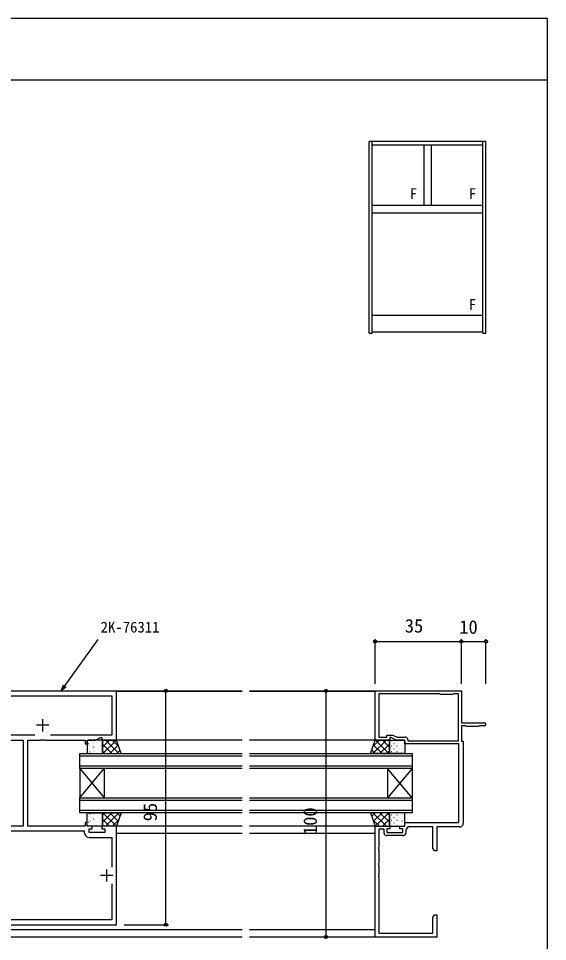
# Model space of a CAD drawing. Units: millimetres, scale not verified. Extents: x -437 to 438, y -344 to 341.
# Drawn here: x 223.4 to 438.3, y -68.4 to 306.4 of the extents above; entities that cross this region are included whole.
import ezdxf
from ezdxf.enums import TextEntityAlignment as Align

# ---------------------------------------------------------------- set-up
doc = ezdxf.new("R2010")
doc.units = ezdxf.units.MM
doc.header["$LTSCALE"] = 2
for name, color, linetype in [('0-2_YKK_11', 7, 'Continuous'), ('0-3_YKK_12', 2, 'Continuous'), ('0-4_YKK_13', 4, 'Continuous'), ('0-5_YKK_A1', 4, 'Continuous'), ('0-6_YKK_D', 6, 'Continuous'), ('0-7_YKK_ZWAK', 7, 'Continuous')]:
    doc.layers.add(name, color=color, linetype=linetype)
doc.styles.add('ＭＳ ゴシック', font='')
doc.styles.get('ＭＳ ゴシック').set_extended_font_data('MS Gothic')

msp = doc.modelspace()

# ---------------------------------------------------------------- linework, layer by layer
at = {"layer": '0-2_YKK_11'}
for p, q in [((235.8, 19.398), (230.8, 19.398)), ((233.3, 16.898), (233.3, 21.898)), ((379.7, -25.402), (372.9, -25.402)), ((259.3, -44.102), (259.3, -39.102)), ((261.8, -41.602), (256.8, -41.602))]:
    msp.add_line(p, q, dxfattribs=at)
for points in [[(263.3, 33.298), (203.3, 33.298)], [(230.134, 15.328), (212.372, 15.328), (212.222, 15.398), (207.8, 15.398), (207.65, 15.328), (205.23, 15.328), (205.23, 31.368), (261.37, 31.368), (261.37, 15.328), (258.95, 15.328), (258.8, 15.398), (254.378, 15.398), (254.227, 15.328), (236.466, 15.328)], [(250.5, -20.102), (250.5, -21.602), (227.3, -21.602), (227.3, 13.398), (232.342, 13.398), (232.525, 13.518), (233.075, 13.518), (233.258, 13.398), (233.342, 13.398), (233.525, 13.518), (234.075, 13.518), (234.258, 13.398), (250.5, 13.398), (250.5, 11.898), (251.3, 11.898), (251.3, 13.398), (254.655, 13.398), (256.8, 14.398), (257.3, 14.398), (257.3, 13.398), (263.3, 13.398), (263.3, 33.298)], [(368.3, -66.602), (368.3, -21.602), (374.3, -21.602), (374.3, -22.602), (373.1, -22.602), (373.1, -24.202), (379.5, -24.202), (379.5, -22.602), (378.3, -22.602), (378.3, -21.602), (380.3, -21.602), (380.3, -20.102), (402.3, -20.102), (402.3, 11.898), (380.3, 11.898), (380.3, 13.398), (376.945, 13.398), (374.8, 14.398), (374.3, 14.398), (374.3, 13.398), (368.3, 13.398), (368.3, 33.398), (403.3, 33.398), (403.3, 20.398), (412.7, 20.398)], [(394.5, 32.198), (369.8, 32.198), (369.8, 14.598), (373.1, 14.598), (373.1, 15.398), (375.495, 15.398), (377.211, 14.598), (380.5, 14.598)], [(381.5, 13.598), (381.5, 13.098), (402.1, 13.098), (402.1, 32.198), (400.1, 32.198), (399.8, 31.898), (394.8, 31.898), (394.5, 32.198)], [(412.7, 19.198), (410.6, 19.198), (410.3, 18.898), (405.3, 18.898), (405, 19.198), (403.3, 19.198), (403.3, 12.898), (404.1, 12.898), (404.1, -20.402)], [(216.1, 13.398), (225.3, 13.398), (225.3, -21.602), (216.1, -21.602)], [(203.3, -61.602), (263.3, -61.602), (263.3, -21.602), (257.3, -21.602), (257.3, -22.602), (258.5, -22.602), (258.5, -24.202), (252.1, -24.202), (252.1, -22.602), (253.3, -22.602), (253.3, -21.602), (251.3, -21.602), (251.3, -20.102), (250.5, -20.102)], [(402.6, -21.902), (393.3, -21.902), (393.3, -31.602), (392.33, -31.602), (391.7, -30.51), (391.7, -21.902), (381.5, -21.902), (380.7, -23.044), (380.7, -24.402)], [(216.43, -24.132), (216.43, -23.532), (250.17, -23.532), (250.17, -24.132)], [(252.17, -26.132), (261.37, -26.132), (261.37, -38.251)], [(371.9, -24.402), (371.9, -22.802), (369.8, -22.802), (369.8, -30.143), (369.68, -30.327), (369.68, -30.877), (369.8, -31.06), (369.8, -36.643), (369.68, -36.827), (369.68, -37.377), (369.8, -37.56), (369.8, -41.143), (369.68, -41.327), (369.68, -41.877), (369.8, -42.06), (369.8, -65.002), (391.7, -65.002), (391.7, -58.693), (392.33, -57.602), (393.3, -57.602), (393.3, -66.602), (368.3, -66.602)], [(261.37, -44.952), (261.37, -59.672), (205.23, -59.672), (205.23, -44.952)]]:
    msp.add_lwpolyline(points, dxfattribs=at)
for centre, radius, start, end in [((412.7, 19.798), 0.6, 269.99999, 90.00001), ((380.5, 13.598), 1, 0.00001, 89.99999), ((402.6, -20.402), 1.5, 270.00001, 359.99999), ((252.17, -24.132), 2, 180.00002, 270), ((372.9, -24.402), 1, 180.00001, 269.99999), ((379.7, -24.402), 1, 270.00001, 359.99999)]:
    msp.add_arc(centre, radius, start, end, dxfattribs=at)
at = {"layer": '0-3_YKK_12'}
for p, q in [((152.3, 33.398), (314.3, 33.398)), ((263.3, 33.198), (314.3, 33.198)), ((317.3, 33.398), (368.6, 33.398)), ((317.3, 33.198), (368.3, 33.198)), ((314.3, 13.398), (263.3, 13.398)), ((368.3, 13.398), (317.3, 13.398)), ((248.3, 7.898), (314.3, 7.898)), ((248.3, 1.898), (248.3, 7.898)), ((314.3, 6.898), (248.3, 6.898)), ((383.3, 6.898), (317.3, 6.898)), ((248.3, 2.898), (314.3, 2.898)), ((314.3, 1.898), (248.3, 1.898)), ((248.3, 1.898), (248.3, -10.102)), ((248.3, 1.898), (258.3, -10.102)), ((248.3, -10.102), (258.3, 1.898)), ((258.3, 1.898), (258.3, -10.102)), ((317.3, 2.898), (383.3, 2.898)), ((383.3, 1.898), (317.3, 1.898)), ((373.3, 1.898), (373.3, -10.102)), ((383.3, 1.898), (373.3, -10.102)), ((383.3, -10.102), (373.3, 1.898)), ((383.3, 1.898), (383.3, -10.102)), ((248.3, -10.102), (314.3, -10.102)), ((314.3, -11.102), (248.3, -11.102)), ((383.3, -11.102), (317.3, -11.102)), ((248.3, -15.102), (314.3, -15.102)), ((317.3, -15.102), (383.3, -15.102)), ((314.3, -21.602), (263.3, -21.602)), ((368.3, -21.602), (317.3, -21.602)), ((314.3, -24.602), (263.3, -24.602)), ((368.3, -24.602), (317.3, -24.602)), ((314.3, -63.602), (152.3, -63.602)), ((368.3, -63.602), (317.3, -63.602)), ((314.3, -66.602), (152.3, -66.602)), ((368.3, -66.602), (317.3, -66.602))]:
    msp.add_line(p, q, dxfattribs=at)
for points in [[(317.3, 7.898), (383.3, 7.898), (383.3, 1.898)], [(314.3, -16.102), (248.3, -16.102), (248.3, -10.102)], [(317.3, -10.102), (383.3, -10.102), (383.3, -16.102), (317.3, -16.102)]]:
    msp.add_lwpolyline(points, dxfattribs=at)
at = {"layer": '0-4_YKK_13'}
for p, q in [((251.3, 12.898), (251.3, 8.398)), ((251.858, 11.865), (251.795, 11.906)), ((257.015, 13.398), (251.8, 13.398)), ((252.194, 13.243), (252.156, 13.243)), ((252.481, 11.272), (252.473, 11.275)), ((252.93, 13.244), (252.923, 13.246)), ((253.405, 12.032), (253.368, 12.032)), ((254.474, 13.243), (254.436, 13.243)), ((255.022, 12.503), (255.015, 12.505)), ((255.685, 12.032), (255.648, 12.032)), ((256.754, 13.243), (256.716, 13.243)), ((257.362, 11.674), (257.355, 11.677)), ((260.364, 13.398), (257.515, 10.549)), ((257.535, 13.398), (257.515, 13.378)), ((257.515, 8.798), (257.515, 12.898)), ((257.515, 11.772), (261.389, 7.898)), ((263.192, 13.398), (257.692, 7.898)), ((258.717, 13.398), (264.217, 7.898)), ((263.99, 11.367), (260.521, 7.898)), ((261.546, 13.398), (264.203, 10.741)), ((372.882, 13.398), (367.382, 7.898)), ((370.054, 13.398), (367.397, 10.741)), ((367.61, 11.367), (371.079, 7.898)), ((368.407, 13.398), (373.907, 7.898)), ((374.085, 11.772), (370.211, 7.898)), ((371.236, 13.398), (374.085, 10.549)), ((374.064, 13.398), (374.085, 13.378)), ((374.085, 8.798), (374.085, 12.898)), ((374.237, 11.674), (374.244, 11.677)), ((374.585, 13.398), (379.8, 13.398)), ((374.846, 13.243), (374.883, 13.243)), ((375.914, 12.032), (375.952, 12.032)), ((376.577, 12.503), (376.584, 12.505)), ((377.126, 13.243), (377.163, 13.243)), ((378.194, 12.032), (378.232, 12.032)), ((378.67, 13.244), (378.677, 13.246)), ((379.119, 11.272), (379.126, 11.275)), ((379.406, 13.243), (379.443, 13.243)), ((379.742, 11.865), (379.804, 11.906)), ((380.3, 12.898), (380.3, 8.398)), ((251.749, 9.401), (251.742, 9.403)), ((251.8, 7.898), (257.015, 7.898)), ((252.194, 11), (252.156, 11)), ((252.194, 8.758), (252.156, 8.758)), ((252.521, 8.487), (252.458, 8.529)), ((253.405, 9.789), (253.368, 9.789)), ((253.875, 10.53), (253.812, 10.571)), ((254.089, 8.572), (254.082, 8.574)), ((254.474, 11), (254.436, 11)), ((254.474, 8.758), (254.436, 8.758)), ((254.538, 10.544), (254.531, 10.546)), ((255.685, 9.789), (255.648, 9.789)), ((256.631, 9.803), (256.623, 9.805)), ((256.754, 11), (256.716, 11)), ((256.754, 8.758), (256.716, 8.758)), ((257.477, 11.084), (257.414, 11.125)), ((257.515, 8.944), (258.56, 7.898)), ((264.707, 9.257), (263.349, 7.898)), ((366.892, 9.257), (368.25, 7.898)), ((374.085, 8.944), (373.039, 7.898)), ((374.123, 11.084), (374.186, 11.125)), ((379.8, 7.898), (374.585, 7.898)), ((374.846, 11), (374.883, 11)), ((374.846, 8.758), (374.883, 8.758)), ((374.969, 9.803), (374.976, 9.805)), ((375.914, 9.789), (375.952, 9.789)), ((377.062, 10.544), (377.069, 10.546)), ((377.126, 11), (377.163, 11)), ((377.126, 8.758), (377.163, 8.758)), ((377.511, 8.572), (377.518, 8.574)), ((377.725, 10.53), (377.788, 10.571)), ((378.194, 9.789), (378.232, 9.789)), ((379.079, 8.487), (379.141, 8.529)), ((379.406, 11), (379.443, 11)), ((379.406, 8.758), (379.443, 8.758)), ((379.851, 9.401), (379.858, 9.403)), ((251.3, -21.102), (251.3, -16.602)), ((251.749, -17.604), (251.742, -17.606)), ((251.8, -16.102), (257.015, -16.102)), ((252.194, -16.961), (252.156, -16.961)), ((252.521, -16.691), (252.458, -16.732)), ((253.405, -17.992), (253.368, -17.992)), ((253.875, -18.733), (253.812, -18.774)), ((254.089, -16.775), (254.082, -16.778)), ((254.474, -16.961), (254.436, -16.961)), ((255.685, -17.992), (255.648, -17.992)), ((256.631, -18.006), (256.623, -18.008)), ((256.754, -16.961), (256.716, -16.961)), ((257.515, -17.147), (258.56, -16.102)), ((257.515, -19.976), (261.389, -16.102)), ((257.515, -17.002), (257.515, -21.102)), ((263.192, -21.602), (257.692, -16.102)), ((258.717, -21.602), (264.217, -16.102)), ((263.99, -19.571), (260.521, -16.102)), ((264.707, -17.46), (263.349, -16.102)), ((366.892, -17.46), (368.25, -16.102)), ((372.882, -21.602), (367.382, -16.102)), ((367.61, -19.571), (371.079, -16.102)), ((368.407, -21.602), (373.907, -16.102)), ((374.085, -19.976), (370.211, -16.102)), ((374.085, -17.147), (373.039, -16.102)), ((374.085, -17.002), (374.085, -21.102)), ((379.8, -16.102), (374.585, -16.102)), ((374.846, -16.961), (374.883, -16.961)), ((374.969, -18.006), (374.976, -18.008)), ((375.914, -17.992), (375.952, -17.992)), ((377.126, -16.961), (377.163, -16.961)), ((377.511, -16.775), (377.518, -16.778)), ((377.725, -18.733), (377.788, -18.774)), ((378.194, -17.992), (378.232, -17.992)), ((379.079, -16.691), (379.141, -16.732)), ((379.406, -16.961), (379.443, -16.961)), ((379.851, -17.604), (379.858, -17.606)), ((380.3, -21.102), (380.3, -16.602)), ((251.858, -20.068), (251.795, -20.109)), ((257.015, -21.602), (251.8, -21.602)), ((252.194, -19.204), (252.156, -19.204)), ((252.194, -21.446), (252.156, -21.446)), ((252.481, -19.475), (252.473, -19.478)), ((252.93, -21.447), (252.923, -21.45)), ((253.405, -20.235), (253.368, -20.235)), ((254.474, -19.204), (254.436, -19.204)), ((254.474, -21.446), (254.436, -21.446)), ((254.538, -18.747), (254.531, -18.749)), ((255.022, -20.706), (255.015, -20.709)), ((255.685, -20.235), (255.648, -20.235)), ((256.754, -19.204), (256.716, -19.204)), ((256.754, -21.446), (256.716, -21.446)), ((257.362, -19.877), (257.355, -19.88)), ((257.477, -19.287), (257.414, -19.329)), ((260.364, -21.602), (257.515, -18.752)), ((257.535, -21.602), (257.515, -21.581)), ((261.546, -21.602), (264.203, -18.944)), ((370.054, -21.602), (367.397, -18.944)), ((371.236, -21.602), (374.085, -18.752)), ((374.064, -21.602), (374.085, -21.581)), ((374.123, -19.287), (374.186, -19.329)), ((374.237, -19.877), (374.244, -19.88)), ((374.585, -21.602), (379.8, -21.602)), ((374.846, -19.204), (374.883, -19.204)), ((374.846, -21.446), (374.883, -21.446)), ((375.914, -20.235), (375.952, -20.235)), ((376.577, -20.706), (376.584, -20.709)), ((377.062, -18.747), (377.069, -18.749)), ((377.126, -19.204), (377.163, -19.204)), ((377.126, -21.446), (377.163, -21.446)), ((378.194, -20.235), (378.232, -20.235)), ((378.67, -21.447), (378.677, -21.45)), ((379.119, -19.475), (379.126, -19.478)), ((379.406, -19.204), (379.443, -19.204)), ((379.406, -21.446), (379.443, -21.446)), ((379.742, -20.068), (379.804, -20.109))]:
    msp.add_line(p, q, dxfattribs=at)
for points in [[(263.3, 13.398), (257.515, 13.398), (257.515, 7.898), (265.169, 7.898)], [(368.3, 13.398), (374.085, 13.398), (374.085, 7.898), (366.43, 7.898)], [(263.3, -21.602), (257.515, -21.602), (257.515, -16.102), (265.169, -16.102)], [(368.3, -21.602), (374.085, -21.602), (374.085, -16.102), (366.43, -16.102)]]:
    msp.add_lwpolyline(points, close=True, dxfattribs=at)
for centre, start, end in [((251.8, 12.898), 90, 180), ((257.015, 12.898), 0, 90), ((374.585, 12.898), 90, 180), ((379.8, 12.898), 360, 90), ((251.8, 8.398), 180, 270), ((257.015, 8.398), 270, 0), ((374.585, 8.398), 180, 270), ((379.8, 8.398), 270, 360), ((251.8, -16.602), 90, 180), ((257.015, -16.602), 0, 90), ((374.585, -16.602), 90, 180), ((379.8, -16.602), 360, 90), ((251.8, -21.102), 180, 270), ((257.015, -21.102), 270, 0), ((374.585, -21.102), 180, 270), ((379.8, -21.102), 270, 360)]:
    msp.add_arc(centre, 0.5, start, end, dxfattribs=at)
at = {"layer": '0-5_YKK_A1'}
for p, q in [((365.8, 178.65), (365.8, 256.4)), ((413.3, 256.4), (365.8, 256.4)), ((367.05, 178.65), (367.05, 256.4)), ((412.05, 254.9), (367.05, 254.9)), ((388.05, 254.9), (388.05, 230.4)), ((391.05, 254.9), (391.05, 230.4)), ((412.05, 178.65), (412.05, 256.4)), ((413.3, 178.65), (413.3, 256.4)), ((412.05, 230.4), (367.05, 230.4)), ((412.05, 227.4), (367.05, 227.4)), ((367.05, 185.9), (412.05, 185.9)), ((365.8, 178.65), (367.05, 178.65)), ((367.05, 179.15), (412.05, 179.15)), ((412.05, 178.65), (413.3, 178.65))]:
    msp.add_line(p, q, dxfattribs=at)
at = {"layer": '0-6_YKK_D'}
for p, q in [((368.3, 36.198), (368.3, 54.398)), ((368.3, 53.398), (403.3, 53.398)), ((403.3, 36.198), (403.3, 54.398)), ((403.3, 36.198), (403.3, 54.398)), ((403.3, 53.398), (413.3, 53.398)), ((413.3, 36.198), (413.3, 54.398)), ((283.3, -61.602), (283.3, 33.398)), ((348.3, 33.398), (348.3, -66.602)), ((266.3, -61.602), (284.3, -61.602))]:
    msp.add_line(p, q, dxfattribs=at)
for points in [[(240.727, 33.398), (242.218, 35.468), (255.74, 54.242)], [(242.772, 35.068), (240.727, 33.398), (241.663, 35.867)]]:
    msp.add_lwpolyline(points, dxfattribs=at)
for centre in [(368.3, 53.398), (403.3, 53.398), (403.3, 53.398), (413.3, 53.398), (283.3, 33.398), (348.3, 33.398), (283.3, -61.602), (348.3, -66.602)]:
    msp.add_circle(centre, 0.637, dxfattribs=at)
at = {"layer": '0-7_YKK_ZWAK'}
for p, q in [((438.3, 306.4), (-436.7, 306.4)), ((438.3, 281.4), (-436.7, 281.4))]:
    msp.add_line(p, q, dxfattribs=at)
msp.add_lwpolyline([(-436.7, -343.6), (438.3, -343.6), (438.3, 306.4)], dxfattribs=at)

# ---------------------------------------------------------------- texts
at = {"layer": '0-5_YKK_A1', "style": 'ＭＳ ゴシック'}
for p in [(382.33, 231.746), (406.33, 231.746), (406.33, 186.746)]:
    msp.add_text('F', height=4.399, dxfattribs=at).set_placement(p, align=Align.BOTTOM_LEFT)
at = {"layer": '0-6_YKK_D', "style": 'ＭＳ ゴシック'}
for s, height, p in [('2K-76311', 4.399, (256.797, 55.742)), ('35', 5.499, (380.345, 55.398)), ('10', 5.499, (402.462, 54.898))]:
    msp.add_text(s, height=height, dxfattribs=at).set_placement(p, align=Align.BOTTOM_LEFT)
for s, p in [('95', (281.3, -19.578)), ('100', (346.3, -25.167))]:
    msp.add_text(s, height=5.499, rotation=90, dxfattribs=at).set_placement(p, align=Align.BOTTOM_LEFT)

doc.saveas('drawing.dxf')
